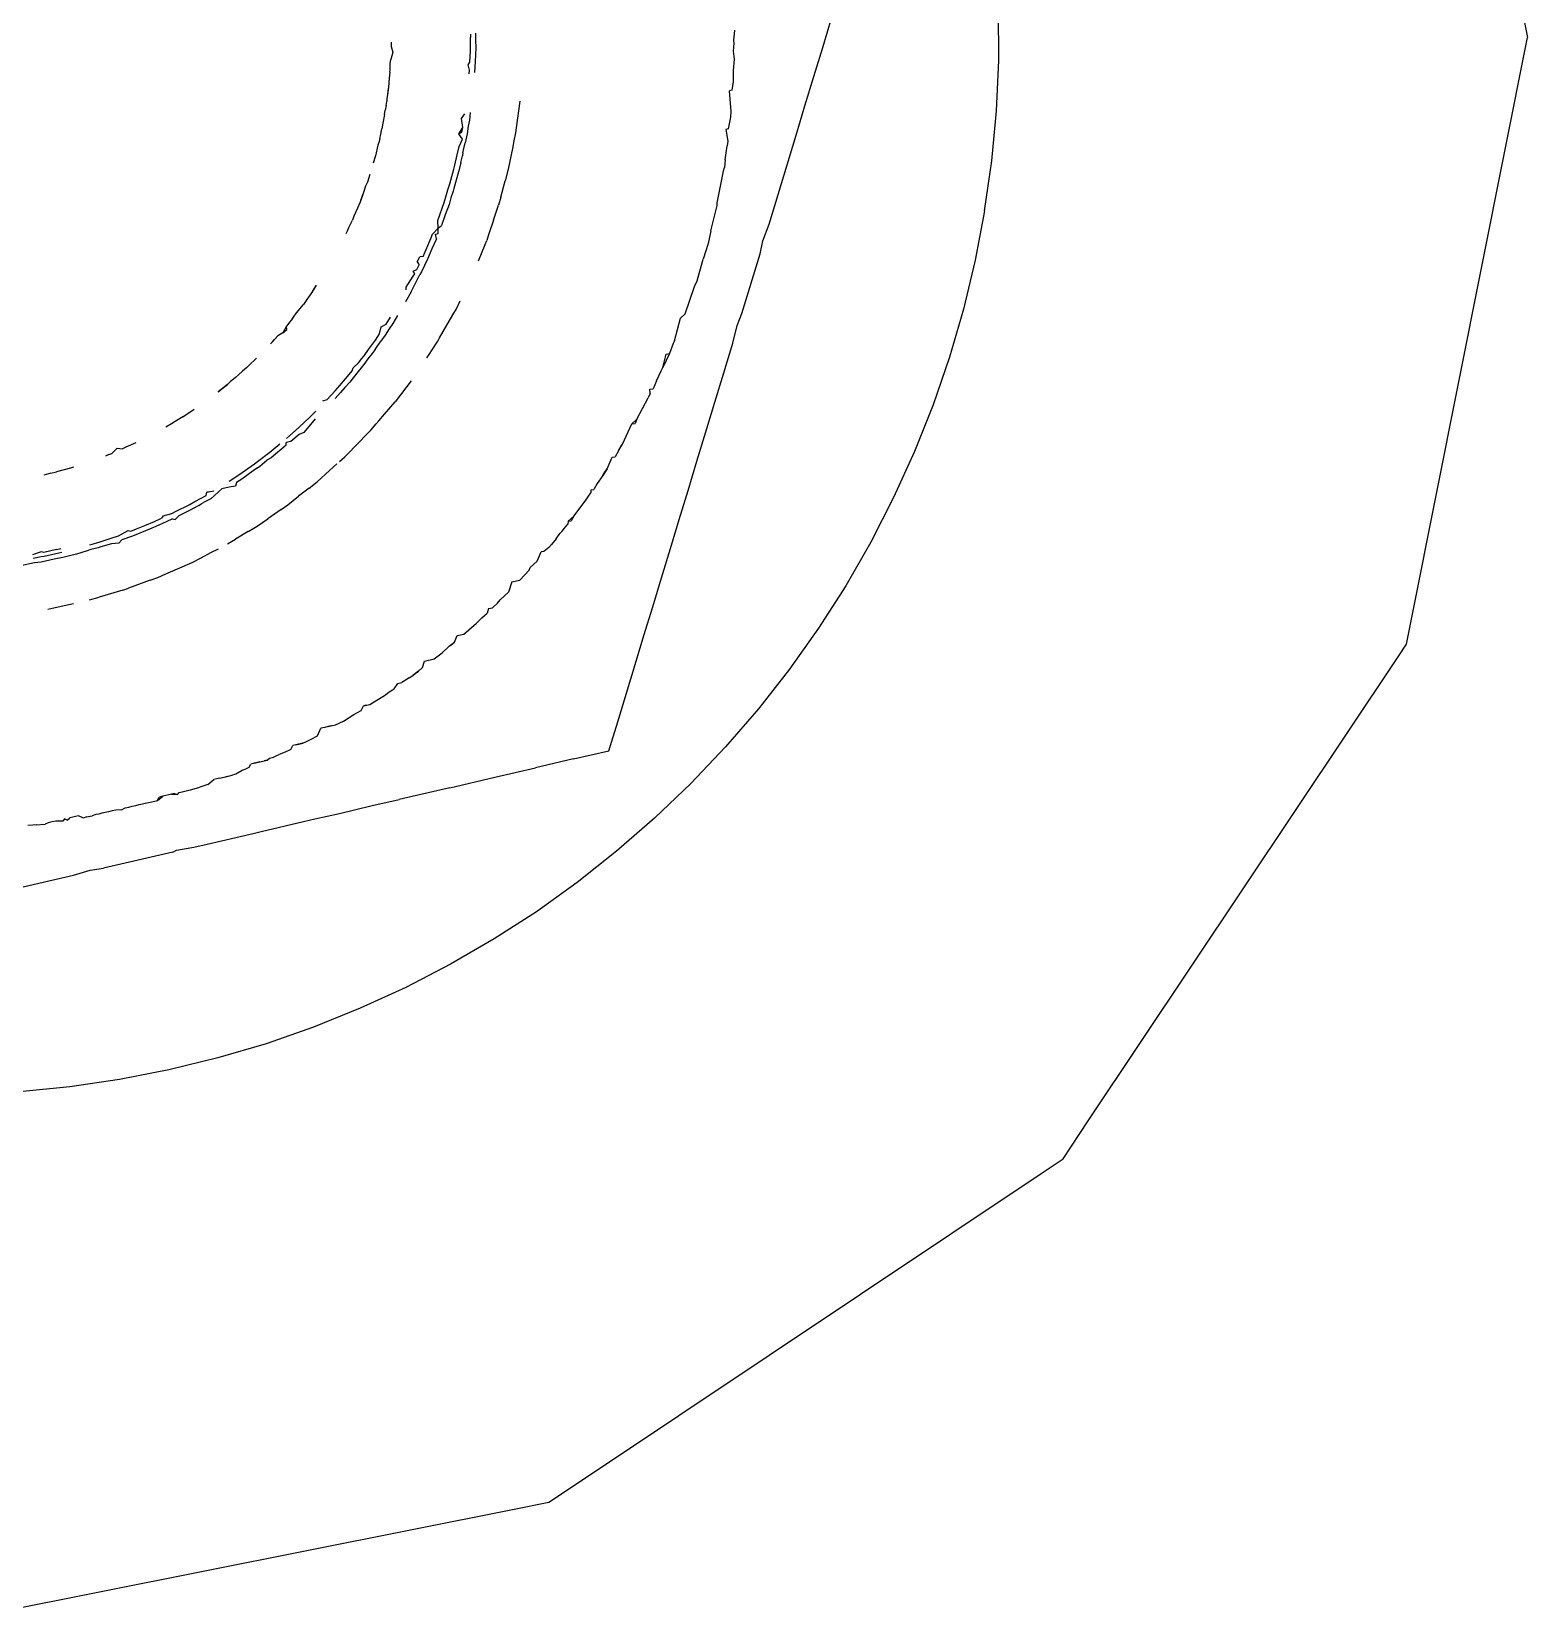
# Model space of a CAD drawing. Header units: millimetres. Extents: x 21 to 5427, y 20 to 4028.
# Drawn here: x 2366.23 to 2380.38, y 1663.38 to 1678.35 of the extents above; entities that cross this region are included whole.
import ezdxf

# ---------------------------------------------------------------- set-up
doc = ezdxf.new("R2010")
doc.units = ezdxf.units.MM

msp = doc.modelspace()

# ---------------------------------------------------------------- linework, layer by layer
for p, q in [((2379.301, 1683.734), (2380.383, 1678.294)), ((2373.717, 1678.201), (2373.8, 1678.477)), ((2375.381, 1678.077), (2375.38, 1678.553)), ((2370.382, 1678.225), (2370.383, 1678.294)), ((2370.383, 1678.326), (2370.383, 1678.294)), ((2370.43, 1678.337), (2370.431, 1678.265)), ((2372.876, 1678.266), (2372.883, 1678.363)), ((2379.301, 1672.854), (2380.383, 1678.294)), ((2369.647, 1678.155), (2369.628, 1678.086)), ((2369.632, 1678.249), (2369.632, 1678.209)), ((2369.632, 1678.209), (2369.647, 1678.155)), ((2370.377, 1678.06), (2370.382, 1678.169)), ((2370.382, 1678.169), (2370.382, 1678.225)), ((2370.429, 1678.13), (2370.428, 1678.068)), ((2370.432, 1678.2), (2370.429, 1678.13)), ((2370.431, 1678.265), (2370.432, 1678.2)), ((2372.873, 1678.164), (2372.877, 1678.24)), ((2372.88, 1678.089), (2372.873, 1678.164)), ((2372.877, 1678.24), (2372.876, 1678.266)), ((2373.633, 1677.925), (2373.717, 1678.201)), ((2369.62, 1677.967), (2369.622, 1677.993)), ((2369.622, 1677.993), (2369.624, 1678.047)), ((2369.624, 1678.047), (2369.628, 1678.086)), ((2370.36, 1678.037), (2370.377, 1678.06)), ((2370.374, 1677.987), (2370.36, 1678.037)), ((2370.371, 1677.951), (2370.374, 1677.987)), ((2370.428, 1678.068), (2370.42, 1677.962)), ((2372.872, 1677.982), (2372.88, 1678.089)), ((2372.872, 1677.878), (2372.872, 1677.982)), ((2375.359, 1677.602), (2375.381, 1678.077)), ((2369.607, 1677.826), (2369.597, 1677.752)), ((2369.607, 1677.826), (2369.6, 1677.79)), ((2369.614, 1677.91), (2369.607, 1677.826)), ((2369.62, 1677.967), (2369.614, 1677.91)), ((2372.858, 1677.796), (2372.872, 1677.878)), ((2373.548, 1677.648), (2373.633, 1677.925)), ((2369.584, 1677.651), (2369.59, 1677.688)), ((2369.592, 1677.717), (2369.59, 1677.688)), ((2369.597, 1677.752), (2369.592, 1677.717)), ((2369.6, 1677.79), (2369.597, 1677.752)), ((2370.849, 1677.693), (2370.815, 1677.44)), ((2372.858, 1677.796), (2372.833, 1677.79)), ((2372.85, 1677.595), (2372.833, 1677.79)), ((2369.57, 1677.566), (2369.552, 1677.484)), ((2369.57, 1677.566), (2369.576, 1677.607)), ((2369.584, 1677.651), (2369.576, 1677.607)), ((2370.298, 1677.527), (2370.33, 1677.573)), ((2370.31, 1677.443), (2370.298, 1677.527)), ((2370.381, 1677.585), (2370.372, 1677.514)), ((2372.825, 1677.43), (2372.845, 1677.542)), ((2372.845, 1677.542), (2372.85, 1677.595)), ((2373.464, 1677.37), (2373.548, 1677.648)), ((2375.315, 1677.128), (2375.359, 1677.602)), ((2369.53, 1677.365), (2369.544, 1677.43)), ((2369.552, 1677.484), (2369.544, 1677.43)), ((2370.274, 1677.382), (2370.31, 1677.443)), ((2370.274, 1677.382), (2370.302, 1677.4)), ((2370.293, 1677.354), (2370.274, 1677.382)), ((2370.302, 1677.4), (2370.31, 1677.443)), ((2370.35, 1677.383), (2370.331, 1677.298)), ((2370.361, 1677.456), (2370.35, 1677.383)), ((2370.372, 1677.514), (2370.361, 1677.456)), ((2370.809, 1677.393), (2370.794, 1677.316)), ((2370.815, 1677.44), (2370.809, 1677.393)), ((2372.825, 1677.43), (2372.8, 1677.424)), ((2372.8, 1677.424), (2372.819, 1677.313)), ((2369.507, 1677.276), (2369.483, 1677.176)), ((2369.518, 1677.31), (2369.507, 1677.276)), ((2369.524, 1677.339), (2369.518, 1677.31)), ((2369.524, 1677.339), (2369.53, 1677.365)), ((2370.258, 1677.185), (2370.276, 1677.264)), ((2370.276, 1677.264), (2370.308, 1677.333)), ((2370.308, 1677.333), (2370.293, 1677.354)), ((2370.311, 1677.204), (2370.331, 1677.298)), ((2370.779, 1677.245), (2370.74, 1677.048)), ((2370.794, 1677.316), (2370.779, 1677.245)), ((2372.792, 1677.138), (2372.813, 1677.27)), ((2372.819, 1677.313), (2372.813, 1677.27)), ((2373.379, 1677.091), (2373.464, 1677.37)), ((2369.483, 1677.176), (2369.461, 1677.106)), ((2370.225, 1677.048), (2370.235, 1677.086)), ((2370.235, 1677.086), (2370.258, 1677.185)), ((2370.291, 1677.111), (2370.276, 1677.046)), ((2370.291, 1677.111), (2370.308, 1677.175)), ((2370.311, 1677.204), (2370.308, 1677.175)), ((2372.792, 1677.138), (2372.787, 1677.066)), ((2373.294, 1676.81), (2373.379, 1677.091)), ((2375.248, 1676.656), (2375.315, 1677.128)), ((2369.407, 1676.925), (2369.391, 1676.888)), ((2369.43, 1676.999), (2369.407, 1676.925)), ((2370.188, 1676.909), (2370.225, 1677.048)), ((2370.247, 1676.944), (2370.226, 1676.867)), ((2370.276, 1677.046), (2370.247, 1676.944)), ((2370.67, 1676.784), (2370.711, 1676.938)), ((2370.74, 1677.048), (2370.711, 1676.938)), ((2372.718, 1676.731), (2372.771, 1676.999)), ((2372.771, 1676.999), (2372.776, 1677.032)), ((2372.776, 1677.032), (2372.787, 1677.066)), ((2369.365, 1676.809), (2369.345, 1676.757)), ((2369.345, 1676.757), (2369.354, 1676.781)), ((2369.354, 1676.781), (2369.365, 1676.809)), ((2369.391, 1676.888), (2369.365, 1676.809)), ((2370.134, 1676.735), (2370.157, 1676.809)), ((2370.157, 1676.809), (2370.17, 1676.854)), ((2370.17, 1676.854), (2370.188, 1676.909)), ((2370.198, 1676.779), (2370.18, 1676.715)), ((2370.22, 1676.842), (2370.198, 1676.779)), ((2370.226, 1676.867), (2370.22, 1676.842)), ((2370.67, 1676.784), (2370.649, 1676.707)), ((2373.208, 1676.529), (2373.294, 1676.81)), ((2369.315, 1676.68), (2369.279, 1676.604)), ((2369.336, 1676.732), (2369.315, 1676.68)), ((2369.345, 1676.757), (2369.336, 1676.732)), ((2370.074, 1676.562), (2370.134, 1676.735)), ((2370.18, 1676.715), (2370.143, 1676.616)), ((2370.601, 1676.565), (2370.649, 1676.707)), ((2372.656, 1676.464), (2372.718, 1676.704)), ((2372.718, 1676.704), (2372.718, 1676.731)), ((2375.248, 1676.656), (2375.159, 1676.189)), ((2369.22, 1676.465), (2369.233, 1676.498)), ((2369.233, 1676.498), (2369.266, 1676.567)), ((2369.279, 1676.604), (2369.266, 1676.567)), ((2370.023, 1676.433), (2370.076, 1676.49)), ((2370.076, 1676.49), (2370.074, 1676.562)), ((2370.076, 1676.49), (2370.109, 1676.515)), ((2370.078, 1676.439), (2370.076, 1676.49)), ((2370.143, 1676.616), (2370.109, 1676.515)), ((2370.601, 1676.565), (2370.558, 1676.437)), ((2373.148, 1676.37), (2373.208, 1676.529)), ((2369.208, 1676.441), (2369.22, 1676.465)), ((2369.935, 1676.224), (2370.007, 1676.392)), ((2370.007, 1676.392), (2370.023, 1676.433)), ((2370.061, 1676.391), (2370.018, 1676.294)), ((2370.053, 1676.433), (2370.078, 1676.439)), ((2370.061, 1676.391), (2370.053, 1676.433)), ((2370.458, 1676.181), (2370.522, 1676.337)), ((2370.522, 1676.337), (2370.537, 1676.373)), ((2370.545, 1676.397), (2370.537, 1676.373)), ((2370.558, 1676.437), (2370.545, 1676.397)), ((2372.631, 1676.346), (2372.585, 1676.199)), ((2372.656, 1676.464), (2372.631, 1676.346)), ((2373.123, 1676.248), (2373.148, 1676.37)), ((2369.877, 1676.171), (2369.905, 1676.219)), ((2369.935, 1676.224), (2369.905, 1676.219)), ((2369.977, 1676.196), (2369.947, 1676.137)), ((2370.018, 1676.294), (2369.977, 1676.196)), ((2372.527, 1675.993), (2372.585, 1676.199)), ((2372.951, 1675.684), (2373.123, 1676.248)), ((2375.159, 1676.189), (2375.048, 1675.726)), ((2369.774, 1675.932), (2369.84, 1676.038)), ((2369.823, 1675.888), (2369.905, 1676.053)), ((2369.84, 1676.038), (2369.856, 1676.06)), ((2369.841, 1676.085), (2369.876, 1676.101)), ((2369.856, 1676.06), (2369.841, 1676.085)), ((2369.876, 1676.101), (2369.896, 1676.143)), ((2369.877, 1676.171), (2369.896, 1676.143)), ((2369.92, 1676.077), (2369.905, 1676.053)), ((2369.947, 1676.137), (2369.92, 1676.077)), ((2368.889, 1675.892), (2368.855, 1675.847)), ((2368.889, 1675.892), (2368.927, 1675.952)), ((2368.889, 1675.892), (2368.904, 1675.914)), ((2368.904, 1675.914), (2368.927, 1675.952)), ((2369.823, 1675.888), (2369.768, 1675.794)), ((2369.773, 1675.906), (2369.774, 1675.932)), ((2372.413, 1675.679), (2372.503, 1675.938)), ((2372.503, 1675.938), (2372.527, 1675.993)), ((2368.738, 1675.689), (2368.802, 1675.77)), ((2368.833, 1675.816), (2368.802, 1675.77)), ((2368.855, 1675.847), (2368.833, 1675.816)), ((2370.216, 1675.671), (2370.249, 1675.729)), ((2370.249, 1675.729), (2370.285, 1675.803)), ((2375.048, 1675.726), (2374.915, 1675.269)), ((2368.673, 1675.606), (2368.641, 1675.564)), ((2368.7, 1675.637), (2368.673, 1675.606)), ((2368.7, 1675.637), (2368.716, 1675.657)), ((2368.716, 1675.657), (2368.738, 1675.689)), ((2369.538, 1675.557), (2369.585, 1675.584)), ((2369.585, 1675.584), (2369.601, 1675.609)), ((2369.601, 1675.609), (2369.626, 1675.65)), ((2369.649, 1675.59), (2369.613, 1675.538)), ((2369.693, 1675.666), (2369.649, 1675.59)), ((2370.091, 1675.453), (2370.216, 1675.671)), ((2372.312, 1675.424), (2372.371, 1675.64)), ((2372.371, 1675.64), (2372.413, 1675.679)), ((2372.905, 1675.569), (2372.951, 1675.684)), ((2368.56, 1675.471), (2368.51, 1675.416)), ((2368.51, 1675.416), (2368.528, 1675.437)), ((2368.528, 1675.437), (2368.56, 1675.471)), ((2368.608, 1675.501), (2368.56, 1675.471)), ((2368.641, 1675.564), (2368.608, 1675.501)), ((2368.608, 1675.501), (2368.645, 1675.532)), ((2368.645, 1675.532), (2368.641, 1675.564)), ((2369.418, 1675.343), (2369.483, 1675.432)), ((2369.483, 1675.432), (2369.505, 1675.465)), ((2369.505, 1675.465), (2369.522, 1675.491)), ((2369.522, 1675.491), (2369.538, 1675.557)), ((2369.576, 1675.479), (2369.534, 1675.422)), ((2369.613, 1675.538), (2369.576, 1675.479)), ((2370.074, 1675.423), (2370.091, 1675.453)), ((2372.866, 1675.403), (2372.905, 1675.569)), ((2368.492, 1675.396), (2368.51, 1675.416)), ((2369.356, 1675.259), (2369.376, 1675.284)), ((2369.376, 1675.284), (2369.418, 1675.343)), ((2369.454, 1675.306), (2369.413, 1675.254)), ((2369.48, 1675.344), (2369.454, 1675.306)), ((2369.48, 1675.344), (2369.534, 1675.422)), ((2369.97, 1675.264), (2369.991, 1675.295)), ((2369.991, 1675.295), (2370.019, 1675.339)), ((2370.019, 1675.339), (2370.074, 1675.423)), ((2372.267, 1675.304), (2372.203, 1675.173)), ((2372.203, 1675.173), (2372.234, 1675.299)), ((2372.234, 1675.299), (2372.267, 1675.304)), ((2372.302, 1675.4), (2372.267, 1675.304)), ((2372.312, 1675.424), (2372.302, 1675.4)), ((2372.781, 1675.123), (2372.866, 1675.403)), ((2368.226, 1675.137), (2368.189, 1675.102)), ((2368.267, 1675.172), (2368.226, 1675.137)), ((2368.267, 1675.172), (2368.286, 1675.19)), ((2368.286, 1675.19), (2368.358, 1675.262)), ((2369.219, 1675.088), (2369.263, 1675.14)), ((2369.263, 1675.14), (2369.272, 1675.168)), ((2369.272, 1675.168), (2369.323, 1675.217)), ((2369.374, 1675.2), (2369.306, 1675.118)), ((2369.323, 1675.217), (2369.356, 1675.259)), ((2369.413, 1675.254), (2369.374, 1675.2)), ((2372.142, 1675.046), (2372.188, 1675.14)), ((2372.188, 1675.14), (2372.203, 1675.173)), ((2374.915, 1675.269), (2374.76, 1674.819)), ((2367.994, 1674.942), (2368.046, 1674.982)), ((2368.083, 1675.012), (2368.025, 1674.965)), ((2368.025, 1674.965), (2368.046, 1674.982)), ((2368.046, 1674.982), (2368.083, 1675.012)), ((2368.11, 1675.037), (2368.083, 1675.012)), ((2368.158, 1675.079), (2368.11, 1675.037)), ((2368.189, 1675.102), (2368.158, 1675.079)), ((2369.101, 1674.952), (2369.146, 1675.001)), ((2369.146, 1675.001), (2369.2, 1675.065)), ((2369.195, 1674.984), (2369.154, 1674.935)), ((2369.241, 1675.035), (2369.195, 1674.984)), ((2369.2, 1675.065), (2369.219, 1675.088)), ((2369.306, 1675.118), (2369.241, 1675.035)), ((2369.82, 1675.047), (2369.669, 1674.847)), ((2372.142, 1675.046), (2372.112, 1674.97)), ((2372.696, 1674.844), (2372.781, 1675.123)), ((2368.025, 1674.965), (2367.994, 1674.942)), ((2369.023, 1674.866), (2368.983, 1674.853)), ((2369.023, 1674.866), (2369.101, 1674.952)), ((2369.154, 1674.935), (2369.101, 1674.88)), ((2369.569, 1674.73), (2369.669, 1674.847)), ((2371.957, 1674.684), (2372.064, 1674.885)), ((2372.084, 1674.926), (2372.064, 1674.885)), ((2372.08, 1674.966), (2372.112, 1674.97)), ((2372.084, 1674.926), (2372.08, 1674.966)), ((2372.611, 1674.565), (2372.696, 1674.844)), ((2367.66, 1674.705), (2367.589, 1674.663)), ((2367.66, 1674.705), (2367.769, 1674.777)), ((2368.763, 1674.609), (2368.863, 1674.704)), ((2368.914, 1674.687), (2368.806, 1674.559)), ((2368.863, 1674.704), (2368.895, 1674.735)), ((2368.895, 1674.735), (2368.918, 1674.759)), ((2369.515, 1674.667), (2369.569, 1674.73)), ((2371.91, 1674.64), (2371.957, 1674.684)), ((2371.957, 1674.684), (2371.94, 1674.644)), ((2374.76, 1674.819), (2374.584, 1674.377)), ((2367.555, 1674.641), (2367.501, 1674.609)), ((2367.589, 1674.663), (2367.555, 1674.641)), ((2368.641, 1674.502), (2368.73, 1674.58)), ((2368.761, 1674.54), (2368.682, 1674.474)), ((2368.73, 1674.58), (2368.763, 1674.609)), ((2368.806, 1674.559), (2368.761, 1674.54)), ((2369.394, 1674.533), (2369.332, 1674.469)), ((2369.439, 1674.579), (2369.394, 1674.533)), ((2369.439, 1674.579), (2369.491, 1674.64)), ((2369.491, 1674.64), (2369.515, 1674.667)), ((2371.821, 1674.446), (2371.91, 1674.64)), ((2371.91, 1674.64), (2371.94, 1674.644)), ((2372.526, 1674.287), (2372.611, 1674.565)), ((2366.989, 1674.36), (2367.039, 1674.408)), ((2367.039, 1674.408), (2367.09, 1674.402)), ((2367.123, 1674.419), (2367.09, 1674.402)), ((2367.215, 1674.459), (2367.123, 1674.419)), ((2368.485, 1674.372), (2368.579, 1674.45)), ((2368.638, 1674.437), (2368.497, 1674.318)), ((2368.638, 1674.437), (2368.64, 1674.464)), ((2368.682, 1674.474), (2368.64, 1674.464)), ((2369.193, 1674.327), (2369.332, 1674.469)), ((2371.787, 1674.389), (2371.753, 1674.326)), ((2371.787, 1674.389), (2371.821, 1674.446)), ((2371.787, 1674.389), (2371.804, 1674.424)), ((2371.804, 1674.424), (2371.821, 1674.446)), ((2366.627, 1674.23), (2366.598, 1674.221)), ((2366.962, 1674.348), (2366.928, 1674.335)), ((2366.962, 1674.348), (2366.989, 1674.36)), ((2368.19, 1674.156), (2368.339, 1674.262)), ((2368.339, 1674.262), (2368.368, 1674.283)), ((2368.366, 1674.223), (2368.391, 1674.238)), ((2368.368, 1674.283), (2368.485, 1674.372)), ((2368.391, 1674.238), (2368.456, 1674.297)), ((2368.497, 1674.318), (2368.456, 1674.297)), ((2369.119, 1674.261), (2369.05, 1674.198)), ((2369.144, 1674.283), (2369.193, 1674.327)), ((2369.144, 1674.283), (2369.165, 1674.302)), ((2371.676, 1674.213), (2371.724, 1674.323)), ((2371.724, 1674.323), (2371.753, 1674.326)), ((2372.442, 1674.01), (2372.526, 1674.287)), ((2374.584, 1674.377), (2374.387, 1673.943)), ((2366.411, 1674.173), (2366.345, 1674.155)), ((2366.411, 1674.173), (2366.465, 1674.184)), ((2366.598, 1674.221), (2366.465, 1674.184)), ((2368.099, 1674.097), (2368.19, 1674.156)), ((2368.168, 1674.083), (2368.158, 1674.05)), ((2368.218, 1674.115), (2368.168, 1674.083)), ((2368.327, 1674.194), (2368.218, 1674.115)), ((2368.366, 1674.223), (2368.327, 1674.194)), ((2368.855, 1674.031), (2368.931, 1674.091)), ((2368.931, 1674.091), (2369.05, 1674.198)), ((2371.634, 1674.15), (2371.582, 1674.074)), ((2371.676, 1674.213), (2371.634, 1674.15)), ((2371.634, 1674.15), (2371.654, 1674.181)), ((2371.654, 1674.181), (2371.676, 1674.213)), ((2367.775, 1673.904), (2367.833, 1673.936)), ((2367.833, 1673.936), (2367.881, 1673.962)), ((2367.927, 1673.931), (2367.858, 1673.894)), ((2367.881, 1673.962), (2367.889, 1673.992)), ((2367.889, 1673.992), (2367.955, 1674.007)), ((2367.914, 1673.997), (2367.889, 1673.992)), ((2367.927, 1673.931), (2368.03, 1674.024)), ((2368.099, 1674.041), (2368.03, 1674.024)), ((2368.158, 1674.05), (2368.099, 1674.041)), ((2368.654, 1673.872), (2368.757, 1673.954)), ((2368.855, 1674.031), (2368.757, 1673.954)), ((2371.473, 1673.916), (2371.492, 1673.945)), ((2371.492, 1673.945), (2371.523, 1673.986)), ((2371.523, 1674.016), (2371.551, 1674.019)), ((2371.523, 1674.016), (2371.523, 1673.986)), ((2371.582, 1674.074), (2371.551, 1674.019)), ((2372.358, 1673.734), (2372.442, 1674.01)), ((2374.387, 1673.943), (2374.17, 1673.52)), ((2367.474, 1673.77), (2367.558, 1673.792)), ((2367.558, 1673.792), (2367.597, 1673.812)), ((2367.597, 1673.812), (2367.721, 1673.874)), ((2367.717, 1673.818), (2367.623, 1673.768)), ((2367.811, 1673.866), (2367.717, 1673.818)), ((2367.721, 1673.874), (2367.775, 1673.904)), ((2367.811, 1673.866), (2367.834, 1673.882)), ((2367.834, 1673.882), (2367.858, 1673.894)), ((2368.59, 1673.828), (2368.466, 1673.742)), ((2368.59, 1673.828), (2368.654, 1673.872)), ((2371.361, 1673.765), (2371.42, 1673.845)), ((2371.42, 1673.845), (2371.473, 1673.916)), ((2367.169, 1673.625), (2367.223, 1673.645)), ((2367.223, 1673.645), (2367.303, 1673.678)), ((2367.303, 1673.678), (2367.392, 1673.715)), ((2367.406, 1673.669), (2367.309, 1673.626)), ((2367.392, 1673.715), (2367.46, 1673.746)), ((2367.503, 1673.711), (2367.406, 1673.669)), ((2367.474, 1673.77), (2367.46, 1673.746)), ((2367.564, 1673.741), (2367.503, 1673.711)), ((2367.564, 1673.741), (2367.589, 1673.733)), ((2367.589, 1673.733), (2367.623, 1673.768)), ((2368.278, 1673.62), (2368.334, 1673.654)), ((2368.334, 1673.654), (2368.364, 1673.672)), ((2368.364, 1673.672), (2368.466, 1673.742)), ((2371.25, 1673.623), (2371.272, 1673.652)), ((2371.272, 1673.652), (2371.303, 1673.689)), ((2371.308, 1673.719), (2371.303, 1673.689)), ((2371.361, 1673.765), (2371.308, 1673.719)), ((2371.308, 1673.719), (2371.334, 1673.721)), ((2371.361, 1673.765), (2371.334, 1673.721)), ((2372.274, 1673.459), (2372.358, 1673.734)), ((2366.781, 1673.494), (2366.848, 1673.514)), ((2366.848, 1673.514), (2366.879, 1673.523)), ((2366.879, 1673.523), (2366.982, 1673.557)), ((2366.986, 1673.505), (2366.884, 1673.475)), ((2366.982, 1673.557), (2367.052, 1673.581)), ((2367.054, 1673.511), (2366.986, 1673.505)), ((2367.052, 1673.581), (2367.144, 1673.629)), ((2367.085, 1673.542), (2367.054, 1673.511)), ((2367.185, 1673.577), (2367.085, 1673.542)), ((2367.144, 1673.629), (2367.169, 1673.625)), ((2367.238, 1673.599), (2367.185, 1673.577)), ((2367.309, 1673.626), (2367.238, 1673.599)), ((2368.084, 1673.504), (2368.158, 1673.548)), ((2368.278, 1673.62), (2368.158, 1673.548)), ((2371.149, 1673.499), (2371.124, 1673.468)), ((2371.192, 1673.55), (2371.149, 1673.499)), ((2371.192, 1673.55), (2371.227, 1673.601)), ((2371.227, 1673.601), (2371.25, 1673.623)), ((2374.17, 1673.52), (2373.933, 1673.107)), ((2366.319, 1673.427), (2366.237, 1673.4)), ((2366.246, 1673.37), (2366.319, 1673.383)), ((2366.319, 1673.331), (2366.258, 1673.326)), ((2366.346, 1673.423), (2366.319, 1673.427)), ((2366.319, 1673.383), (2366.348, 1673.388)), ((2366.443, 1673.359), (2366.319, 1673.331)), ((2366.466, 1673.452), (2366.346, 1673.423)), ((2366.348, 1673.388), (2366.489, 1673.418)), ((2366.526, 1673.375), (2366.443, 1673.359)), ((2366.466, 1673.452), (2366.507, 1673.459)), ((2366.489, 1673.418), (2366.515, 1673.424)), ((2366.59, 1673.392), (2366.526, 1673.375)), ((2366.655, 1673.407), (2366.59, 1673.392)), ((2366.757, 1673.437), (2366.655, 1673.407)), ((2366.789, 1673.45), (2366.757, 1673.437)), ((2366.859, 1673.465), (2366.789, 1673.45)), ((2366.884, 1673.475), (2366.859, 1673.465)), ((2367.749, 1673.329), (2367.834, 1673.373)), ((2367.834, 1673.373), (2367.927, 1673.421)), ((2367.927, 1673.421), (2367.997, 1673.457)), ((2370.948, 1673.28), (2371.015, 1673.341)), ((2371.015, 1673.341), (2371.052, 1673.427)), ((2371.078, 1673.433), (2371.052, 1673.427)), ((2371.124, 1673.468), (2371.078, 1673.433)), ((2372.191, 1673.184), (2372.274, 1673.459)), ((2366.258, 1673.326), (2366.141, 1673.299)), ((2367.353, 1673.161), (2367.426, 1673.187)), ((2367.426, 1673.187), (2367.499, 1673.219)), ((2367.499, 1673.219), (2367.61, 1673.268)), ((2367.61, 1673.268), (2367.749, 1673.329)), ((2370.938, 1673.254), (2370.849, 1673.162)), ((2370.938, 1673.254), (2370.948, 1673.28)), ((2372.107, 1672.909), (2372.191, 1673.184)), ((2367.094, 1673.067), (2366.87, 1673.001)), ((2367.094, 1673.067), (2367.148, 1673.086)), ((2367.353, 1673.161), (2367.148, 1673.086)), ((2370.664, 1672.974), (2370.743, 1673.048)), ((2370.775, 1673.145), (2370.743, 1673.048)), ((2370.775, 1673.145), (2370.849, 1673.162)), ((2373.933, 1673.107), (2373.676, 1672.706)), ((2366.383, 1672.886), (2366.412, 1672.891)), ((2366.412, 1672.891), (2366.539, 1672.92)), ((2366.539, 1672.92), (2366.628, 1672.939)), ((2366.777, 1672.974), (2366.87, 1673.001)), ((2370.554, 1672.891), (2370.541, 1672.849)), ((2370.554, 1672.891), (2370.591, 1672.9)), ((2370.638, 1672.943), (2370.591, 1672.9)), ((2370.638, 1672.943), (2370.664, 1672.974)), ((2372.024, 1672.636), (2372.107, 1672.909)), ((2370.32, 1672.651), (2370.439, 1672.754)), ((2370.439, 1672.754), (2370.491, 1672.805)), ((2370.491, 1672.805), (2370.541, 1672.849)), ((2379.241, 1672.554), (2379.301, 1672.854)), ((2370.233, 1672.573), (2370.258, 1672.636)), ((2370.258, 1672.636), (2370.32, 1672.651)), ((2371.941, 1672.363), (2372.024, 1672.636)), ((2373.676, 1672.706), (2373.401, 1672.318)), ((2370.038, 1672.415), (2370.114, 1672.474)), ((2370.114, 1672.474), (2370.185, 1672.538)), ((2370.185, 1672.538), (2370.233, 1672.573)), ((2370.185, 1672.538), (2370.209, 1672.555)), ((2370.209, 1672.555), (2370.233, 1672.573)), ((2376.228, 1668.044), (2379.168, 1672.444)), ((2379.168, 1672.444), (2379.241, 1672.554)), ((2369.89, 1672.299), (2369.836, 1672.26)), ((2369.859, 1672.277), (2369.89, 1672.299)), ((2369.89, 1672.299), (2369.928, 1672.335)), ((2369.928, 1672.335), (2369.948, 1672.394)), ((2369.948, 1672.394), (2370.038, 1672.415)), ((2371.858, 1672.09), (2371.941, 1672.363)), ((2373.401, 1672.318), (2373.108, 1671.943)), ((2369.614, 1672.103), (2369.66, 1672.133)), ((2369.66, 1672.133), (2369.694, 1672.182)), ((2369.694, 1672.182), (2369.734, 1672.191)), ((2369.803, 1672.235), (2369.734, 1672.191)), ((2369.803, 1672.235), (2369.836, 1672.26)), ((2369.836, 1672.26), (2369.859, 1672.277)), ((2369.369, 1671.971), (2369.431, 1671.985)), ((2369.396, 1671.977), (2369.431, 1671.985)), ((2369.431, 1671.985), (2369.579, 1672.077)), ((2369.579, 1672.077), (2369.614, 1672.103)), ((2371.776, 1671.819), (2371.858, 1672.09)), ((2369.182, 1671.827), (2369.28, 1671.889)), ((2369.28, 1671.889), (2369.349, 1671.928)), ((2369.349, 1671.928), (2369.369, 1671.971)), ((2369.396, 1671.977), (2369.369, 1671.971)), ((2373.108, 1671.943), (2372.797, 1671.583)), ((2368.874, 1671.656), (2368.935, 1671.688)), ((2368.935, 1671.688), (2368.967, 1671.759)), ((2369.005, 1671.767), (2368.967, 1671.759)), ((2369.037, 1671.775), (2369.005, 1671.767)), ((2369.037, 1671.775), (2369.106, 1671.791)), ((2369.065, 1671.781), (2369.037, 1671.775)), ((2369.065, 1671.781), (2369.106, 1671.791)), ((2369.106, 1671.791), (2369.182, 1671.827)), ((2371.693, 1671.547), (2371.776, 1671.819)), ((2368.682, 1671.559), (2368.629, 1671.533)), ((2368.682, 1671.559), (2368.701, 1671.596)), ((2368.729, 1671.602), (2368.701, 1671.596)), ((2368.797, 1671.618), (2368.729, 1671.602)), ((2368.729, 1671.602), (2368.771, 1671.612)), ((2368.771, 1671.612), (2368.797, 1671.618)), ((2368.797, 1671.618), (2368.83, 1671.635)), ((2368.83, 1671.635), (2368.874, 1671.656)), ((2371.356, 1671.469), (2371.693, 1671.547)), ((2372.797, 1671.583), (2372.469, 1671.238)), ((2368.252, 1671.373), (2368.288, 1671.39)), ((2368.288, 1671.39), (2368.305, 1671.421)), ((2368.337, 1671.428), (2368.305, 1671.421)), ((2368.337, 1671.428), (2368.39, 1671.441)), ((2368.365, 1671.435), (2368.337, 1671.428)), ((2368.365, 1671.435), (2368.431, 1671.45)), ((2368.39, 1671.441), (2368.365, 1671.435)), ((2368.39, 1671.441), (2368.458, 1671.457)), ((2368.39, 1671.441), (2368.431, 1671.45)), ((2368.458, 1671.457), (2368.431, 1671.45)), ((2368.458, 1671.457), (2368.48, 1671.475)), ((2368.48, 1671.475), (2368.52, 1671.487)), ((2368.52, 1671.487), (2368.55, 1671.502)), ((2368.55, 1671.502), (2368.574, 1671.512)), ((2368.629, 1671.533), (2368.574, 1671.512)), ((2370.612, 1671.296), (2370.998, 1671.386)), ((2371.356, 1671.469), (2370.998, 1671.386)), ((2367.898, 1671.228), (2367.954, 1671.275)), ((2367.982, 1671.281), (2367.954, 1671.275)), ((2368.008, 1671.287), (2367.982, 1671.281)), ((2368.008, 1671.287), (2368.053, 1671.298)), ((2368.053, 1671.298), (2368.114, 1671.312)), ((2368.053, 1671.298), (2368.088, 1671.306)), ((2368.088, 1671.306), (2368.114, 1671.312)), ((2368.114, 1671.312), (2368.163, 1671.328)), ((2368.163, 1671.328), (2368.221, 1671.362)), ((2368.221, 1671.362), (2368.252, 1671.373)), ((2370.188, 1671.197), (2370.612, 1671.296)), ((2372.469, 1671.238), (2372.125, 1670.909)), ((2367.422, 1671.077), (2367.471, 1671.116)), ((2367.422, 1671.077), (2367.441, 1671.109)), ((2367.471, 1671.116), (2367.441, 1671.109)), ((2367.499, 1671.123), (2367.471, 1671.116)), ((2367.527, 1671.129), (2367.499, 1671.123)), ((2367.554, 1671.136), (2367.527, 1671.129)), ((2367.579, 1671.142), (2367.554, 1671.136)), ((2367.554, 1671.136), (2367.61, 1671.132)), ((2367.579, 1671.142), (2367.61, 1671.132)), ((2367.61, 1671.132), (2367.626, 1671.152)), ((2367.626, 1671.152), (2367.668, 1671.162)), ((2367.668, 1671.162), (2367.704, 1671.171)), ((2367.704, 1671.171), (2367.767, 1671.185)), ((2367.704, 1671.171), (2367.734, 1671.178)), ((2367.734, 1671.178), (2367.767, 1671.185)), ((2367.767, 1671.185), (2367.821, 1671.203)), ((2367.87, 1671.218), (2367.821, 1671.203)), ((2367.898, 1671.228), (2367.87, 1671.218)), ((2369.44, 1671.024), (2369.709, 1671.086)), ((2370.188, 1671.197), (2369.709, 1671.086)), ((2366.838, 1670.942), (2366.803, 1670.93)), ((2366.865, 1670.948), (2366.838, 1670.942)), ((2366.895, 1670.955), (2366.865, 1670.948)), ((2366.926, 1670.962), (2366.895, 1670.955)), ((2366.958, 1670.969), (2366.926, 1670.962)), ((2366.992, 1670.977), (2366.958, 1670.969)), ((2367.026, 1670.985), (2366.992, 1670.977)), ((2367.081, 1670.989), (2367.026, 1670.985)), ((2367.081, 1670.989), (2367.114, 1671.006)), ((2367.114, 1671.006), (2367.149, 1671.014)), ((2367.149, 1671.014), (2367.183, 1671.022)), ((2367.183, 1671.022), (2367.216, 1671.029)), ((2367.216, 1671.029), (2367.248, 1671.037)), ((2367.248, 1671.037), (2367.278, 1671.044)), ((2367.278, 1671.044), (2367.306, 1671.05)), ((2367.306, 1671.05), (2367.367, 1671.064)), ((2367.367, 1671.064), (2367.422, 1671.077)), ((2367.367, 1671.064), (2367.395, 1671.071)), ((2367.395, 1671.071), (2367.422, 1671.077)), ((2368.911, 1670.901), (2369.143, 1670.954)), ((2369.143, 1670.954), (2369.44, 1671.024)), ((2366.242, 1670.843), (2366.195, 1670.838)), ((2366.272, 1670.847), (2366.242, 1670.843)), ((2366.272, 1670.847), (2366.357, 1670.853)), ((2366.388, 1670.865), (2366.357, 1670.853)), ((2366.426, 1670.873), (2366.388, 1670.865)), ((2366.459, 1670.881), (2366.426, 1670.873)), ((2366.524, 1670.881), (2366.459, 1670.881)), ((2366.542, 1670.901), (2366.524, 1670.881)), ((2366.567, 1670.889), (2366.542, 1670.901)), ((2366.567, 1670.889), (2366.592, 1670.912)), ((2366.619, 1670.918), (2366.592, 1670.912)), ((2366.646, 1670.925), (2366.619, 1670.918)), ((2366.675, 1670.931), (2366.646, 1670.925)), ((2366.721, 1670.909), (2366.675, 1670.931)), ((2366.748, 1670.92), (2366.721, 1670.909)), ((2366.748, 1670.92), (2366.803, 1670.93)), ((2368.402, 1670.782), (2368.804, 1670.876)), ((2368.804, 1670.876), (2368.911, 1670.901)), ((2372.125, 1670.909), (2371.766, 1670.596)), ((2367.6, 1670.607), (2367.766, 1670.635)), ((2367.766, 1670.635), (2367.89, 1670.663)), ((2367.89, 1670.663), (2368.164, 1670.727)), ((2368.164, 1670.727), (2368.34, 1670.768)), ((2368.34, 1670.768), (2368.402, 1670.782)), ((2367.566, 1670.588), (2366.909, 1670.435)), ((2367.566, 1670.588), (2367.6, 1670.607)), ((2371.766, 1670.596), (2371.393, 1670.301)), ((2366.341, 1670.303), (2366.625, 1670.369)), ((2366.625, 1670.369), (2366.784, 1670.418)), ((2366.784, 1670.418), (2366.909, 1670.435)), ((2366.057, 1670.237), (2366.341, 1670.303)), ((2371.393, 1670.301), (2371.006, 1670.024)), ((2371.006, 1670.024), (2370.606, 1669.766)), ((2370.606, 1669.766), (2370.194, 1669.527)), ((2370.194, 1669.527), (2369.771, 1669.308)), ((2369.771, 1669.308), (2369.339, 1669.11)), ((2369.339, 1669.11), (2368.897, 1668.932)), ((2368.897, 1668.932), (2368.448, 1668.775)), ((2368.448, 1668.775), (2367.992, 1668.64)), ((2367.992, 1668.64), (2367.529, 1668.527)), ((2367.062, 1668.436), (2366.591, 1668.367)), ((2367.529, 1668.527), (2367.062, 1668.436)), ((2366.591, 1668.367), (2366.117, 1668.321)), ((2375.99, 1667.687), (2376.228, 1668.044)), ((2375.782, 1667.548), (2375.99, 1667.687)), ((2371.501, 1664.688), (2375.782, 1667.548)), ((2371.123, 1664.436), (2371.501, 1664.688)), ((2365.796, 1663.376), (2370.781, 1664.368)), ((2370.781, 1664.368), (2371.123, 1664.436))]:
    msp.add_line(p, q)

doc.saveas('drawing.dxf')
